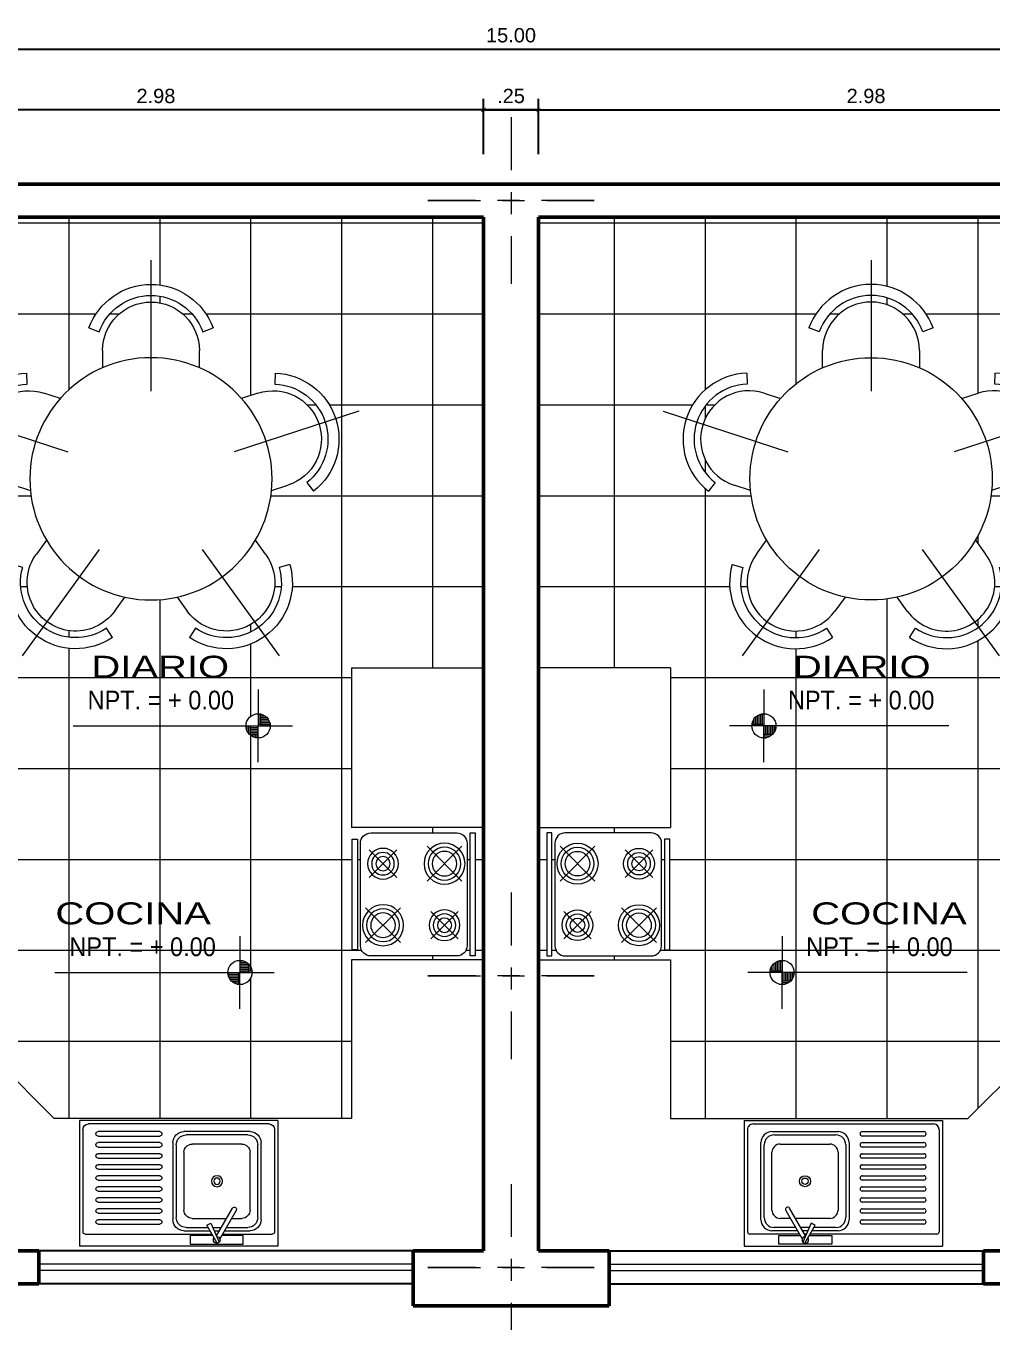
# Model space of a CAD drawing. Header units: millimetres. Extents: x 2033 to 2295, y 1536 to 1691.
# Drawn here: x 2083.56 to 2087.95, y 1559.89 to 1565.78 of the extents above; entities that cross this region are included whole.
import ezdxf

# ---------------------------------------------------------------- set-up
doc = ezdxf.new("R2010")
doc.units = ezdxf.units.MM
doc.linetypes.add('ACAD_ISO02W100', pattern=[15, 12, -3])
doc.linetypes.add('ACAD_ISO10W100', pattern=[18, 12, -3, 0, -3])
doc.layers.get('Defpoints').update_dxf_attribs({"color": 164})
for name, color, linetype, lineweight in [('CARPINTERIA', 21, 'Continuous', 18), ('Muebles', 33, 'Continuous', 9), ('MUEBLES-PUERTAS', 21, 'Continuous', 9), ('muroalto', 12, 'Continuous', 50), ('MUROS BAJOS', 80, 'Continuous', 25), ('PISOS', 252, 'Continuous', 0), ('TEXTOS', 7, 'Continuous', 5), ('Texturas', 8, 'Continuous', 0), ('texturasde piso', 252, 'Continuous', 0), ('UNO', 254, 'Continuous', 9)]:
    doc.layers.add(name, color=color, linetype=linetype, lineweight=lineweight)
doc.styles.add('ARDELG', font='arial.ttf', dxfattribs={"width": 0.9, "height": 0.1})
doc.styles.add('ARIAL', font='arial.ttf', dxfattribs={"width": 1.3, "height": 0.1})
doc.styles.get("Standard").update_dxf_attribs({"font": 'arial.ttf'})
doc.dimstyles.new('Aritek', dxfattribs={"dimtxt": 0.065, "dimasz": 0.02, "dimexe": 0.05, "dimexo": 0.15, "dimgap": 0.03, "dimtad": 2, "dimtih": 1, "dimtoh": 1, "dimzin": 4, "dimdsep": 46, "dimtxsty": 'Standard', "dimblk": 'ARCHTICK', "dimcen": 0.1, "dimclrt": 7, "dimadec": 0, "dimazin": 0, "dimtfac": 1, "dimtmove": 2, "dimatfit": 1, "dimldrblk": 'DOTSMALL', "dimfxl": 0.2, "dimfxlon": 1, "dimarcsym": 0})
pattern_1 = [(0, (-16.3156, -19.66427), (0, 0.41275), []), (90, (-16.3156, -19.66427), (-0.41275, 3e-17), [])]
pattern_2 = [(90, (1898.44635, 1341.346144), (-0.04572, 0.04572), [0.04572, -0.04572]), (90, (1898.45397, 1341.346144), (-0.04572, 0.04572), [0.04572, -0.04572]), (90, (1898.46159, 1341.346144), (-0.04572, 0.04572), [0.04572, -0.04572]), (90, (1898.46921, 1341.346144), (-0.04572, 0.04572), [0.04572, -0.04572]), (90, (1898.47683, 1341.346144), (-0.04572, 0.04572), [0.04572, -0.04572]), (90, (1898.48445, 1341.346144), (-0.04572, 0.04572), [0.04572, -0.04572]), (90, (1898.49207, 1341.346144), (-0.04572, 0.04572), [0.04572, -0.04572]), (360, (1898.44635, 1341.391864), (0.04572, -0.04572), [0.04572, -0.04572]), (360, (1898.44635, 1341.399484), (0.04572, -0.04572), [0.04572, -0.04572]), (360, (1898.44635, 1341.407104), (0.04572, -0.04572), [0.04572, -0.04572]), (360, (1898.44635, 1341.414724), (0.04572, -0.04572), [0.04572, -0.04572]), (360, (1898.44635, 1341.422344), (0.04572, -0.04572), [0.04572, -0.04572]), (360, (1898.44635, 1341.429964), (0.04572, -0.04572), [0.04572, -0.04572]), (360, (1898.44635, 1341.437584), (0.04572, -0.04572), [0.04572, -0.04572])]
pattern_3 = [(90, (1898.36341, 1342.465762), (-0.04572, 0.04572), [0.04572, -0.04572]), (90, (1898.37103, 1342.465762), (-0.04572, 0.04572), [0.04572, -0.04572]), (90, (1898.37865, 1342.465762), (-0.04572, 0.04572), [0.04572, -0.04572]), (90, (1898.38627, 1342.465762), (-0.04572, 0.04572), [0.04572, -0.04572]), (90, (1898.39389, 1342.465762), (-0.04572, 0.04572), [0.04572, -0.04572]), (90, (1898.40151, 1342.465762), (-0.04572, 0.04572), [0.04572, -0.04572]), (90, (1898.40913, 1342.465762), (-0.04572, 0.04572), [0.04572, -0.04572]), (360, (1898.36341, 1342.511482), (0.04572, -0.04572), [0.04572, -0.04572]), (360, (1898.36341, 1342.519102), (0.04572, -0.04572), [0.04572, -0.04572]), (360, (1898.36341, 1342.526722), (0.04572, -0.04572), [0.04572, -0.04572]), (360, (1898.36341, 1342.534342), (0.04572, -0.04572), [0.04572, -0.04572]), (360, (1898.36341, 1342.541962), (0.04572, -0.04572), [0.04572, -0.04572]), (360, (1898.36341, 1342.549582), (0.04572, -0.04572), [0.04572, -0.04572]), (360, (1898.36341, 1342.557202), (0.04572, -0.04572), [0.04572, -0.04572])]

# ---------------------------------------------------------------- blocks, each defined once
blk = doc.blocks.new('Lavaplat')
at = {"layer": 'MUEBLES-PUERTAS', "ltscale": 0.04}
for p, q in [((0.45, 0), (-0.45, 0)), ((-0.45, -0.57), (-0.45, 0)), ((0.45, -0.57), (0.45, 0)), ((0.0239, -0.07), (0.1419, -0.07)), ((0.1606, -0.07), (0.1851, -0.07)), ((0.2081, -0.07), (0.3239, -0.07)), ((-0.0261, -0.47), (-0.0261, -0.12)), ((0.3739, -0.12), (0.3739, -0.47)), ((0.3239, -0.52), (0.0239, -0.52)), ((0.45, -0.57), (-0.45, -0.57))]:
    blk.add_line(p, q, dxfattribs=at)
for centre, start, end in [((0.0239, -0.12), 90, 180), ((0.3239, -0.12), 0, 90), ((0.0239, -0.47), 180, 270), ((0.3239, -0.47), 270, 0)]:
    blk.add_arc(centre, 0.05, start, end, dxfattribs=at)
at = {"layer": 'Texturas'}
for p, q in [((0.1742, -0.0137), (0.1274, -0.0952)), ((0.1452, -0.1043), (0.1837, -0.0186)), ((0.1714, -0.0464), (0.244, -0.1721)), ((0.2613, -0.1621), (0.187, -0.0334)), ((0.1274, -0.0952), (0.1452, -0.1043)), ((0.0239, -0.4263), (0.0239, -0.1638)), ((0.0614, -0.1263), (0.2175, -0.1263)), ((0.2406, -0.1263), (0.2864, -0.1263)), ((0.3239, -0.1638), (0.3239, -0.4263)), ((0.2864, -0.4638), (0.0614, -0.4638))]:
    blk.add_line(p, q, dxfattribs=at)
for points in [[(0.1543, -0.0485), (0.0526, -0.0485), (0.0526, -0.0085), (0.2926, -0.0085), (0.2926, -0.0485), (0.1958, -0.0485)], [(0.1725, -0.0485), (0.1703, -0.0485)]]:
    blk.add_lwpolyline(points, dxfattribs=at)
blk.add_circle((0.1739, -0.295), 0.0143, dxfattribs=at)
for centre, radius, start, end in [((0.1726, -0.0285), 0.015, 269.2246, 216.2304), ((0.0614, -0.1638), 0.0375, 90, 180), ((0.2526, -0.1671), 0.01, 210, 30), ((0.2864, -0.1638), 0.0375, 0, 90), ((0.0614, -0.4263), 0.0375, 180, 270), ((0.2864, -0.4263), 0.0375, 270, 0)]:
    blk.add_arc(centre, radius, start, end, dxfattribs=at)
at = {"layer": 'UNO', "ltscale": 0.04}
for p, q in [((-0.425, -0.055), (0.1508, -0.0545)), ((0.1995, -0.055), (0.425, -0.055)), ((-0.435, -0.53), (-0.435, -0.065)), ((-0.3761, -0.11), (-0.3761, -0.11)), ((-0.3661, -0.1), (-0.0861, -0.1)), ((-0.0761, -0.11), (-0.0761, -0.11)), ((0.0339, -0.085), (0.1333, -0.085)), ((0.1539, -0.085), (0.1937, -0.085)), ((0.2168, -0.085), (0.3139, -0.085)), ((0.435, -0.53), (0.435, -0.065)), ((-0.3761, -0.16), (-0.3761, -0.16)), ((-0.0861, -0.12), (-0.3661, -0.12)), ((-0.3661, -0.15), (-0.0861, -0.15)), ((-0.0861, -0.17), (-0.3661, -0.17)), ((-0.0761, -0.16), (-0.0761, -0.16)), ((-0.0111, -0.46), (-0.0111, -0.13)), ((0.3589, -0.13), (0.3589, -0.46)), ((-0.3761, -0.21), (-0.3761, -0.21)), ((-0.3661, -0.2), (-0.0861, -0.2)), ((-0.0861, -0.22), (-0.3661, -0.22)), ((-0.0761, -0.21), (-0.0761, -0.21)), ((-0.3761, -0.26), (-0.3761, -0.26)), ((-0.3661, -0.25), (-0.0861, -0.25)), ((-0.0861, -0.27), (-0.3661, -0.27)), ((-0.0761, -0.26), (-0.0761, -0.26)), ((-0.3761, -0.31), (-0.3761, -0.31)), ((-0.3661, -0.3), (-0.0861, -0.3)), ((-0.0861, -0.32), (-0.3661, -0.32)), ((-0.3661, -0.35), (-0.0861, -0.35)), ((-0.0761, -0.31), (-0.0761, -0.31)), ((-0.3761, -0.36), (-0.3761, -0.36)), ((-0.3761, -0.41), (-0.3761, -0.41)), ((-0.0861, -0.37), (-0.3661, -0.37)), ((-0.3661, -0.4), (-0.0861, -0.4)), ((-0.0761, -0.36), (-0.0761, -0.36)), ((-0.0761, -0.41), (-0.0761, -0.41)), ((-0.3761, -0.46), (-0.3761, -0.46)), ((-0.0861, -0.42), (-0.3661, -0.42)), ((-0.3661, -0.45), (-0.0861, -0.45)), ((-0.0861, -0.47), (-0.3661, -0.47)), ((-0.0761, -0.46), (-0.0761, -0.46)), ((-0.0761, -0.47), (-0.0761, -0.47)), ((-0.3761, -0.51), (-0.3761, -0.51)), ((-0.3661, -0.5), (-0.0861, -0.5)), ((-0.0861, -0.52), (-0.3661, -0.52)), ((-0.0761, -0.51), (-0.0761, -0.51)), ((0.3139, -0.505), (0.0339, -0.505)), ((0.41, -0.555), (-0.41, -0.555))]:
    blk.add_line(p, q, dxfattribs=at)
at = {"layer": 'UNO', "ltscale": 0.0035}
blk.add_line((0.1669, -0.055), (0.1764, -0.055), dxfattribs=at)
at = {"layer": 'UNO', "ltscale": 0.04}
blk.add_circle((0.1739, -0.295), 0.025, dxfattribs=at)
for centre, radius, start, end in [((-0.425, -0.065), 0.01, 90, 180), ((0.425, -0.065), 0.01, 0, 90), ((-0.3661, -0.11), 0.01, 90, 180), ((-0.3661, -0.11), 0.01, 180, 270), ((-0.0861, -0.11), 0.01, 0, 90), ((-0.0861, -0.11), 0.01, 270, 360), ((0.0339, -0.13), 0.045, 90, 180), ((0.3139, -0.13), 0.045, 0, 90), ((-0.3661, -0.16), 0.01, 90, 180), ((-0.3661, -0.16), 0.01, 180, 270), ((-0.0861, -0.16), 0.01, 0, 90), ((-0.0861, -0.16), 0.01, 270, 360), ((-0.3661, -0.21), 0.01, 90, 180), ((-0.3661, -0.21), 0.01, 180, 270), ((-0.0861, -0.21), 0.01, 0, 90), ((-0.0861, -0.21), 0.01, 270, 0), ((-0.3661, -0.26), 0.01, 90, 180), ((-0.3661, -0.26), 0.01, 180, 270), ((-0.0861, -0.26), 0.01, 360, 90), ((-0.0861, -0.26), 0.01, 270, 0), ((-0.3661, -0.31), 0.01, 90, 180), ((-0.3661, -0.31), 0.01, 180, 270), ((-0.3661, -0.36), 0.01, 90, 180), ((-0.0861, -0.31), 0.01, 0, 90), ((-0.0861, -0.31), 0.01, 270, 0), ((-0.0861, -0.36), 0.01, 0, 90), ((-0.3661, -0.36), 0.01, 180, 270), ((-0.3661, -0.41), 0.01, 90, 180), ((-0.3661, -0.41), 0.01, 180, 270), ((-0.0861, -0.36), 0.01, 270, 360), ((-0.0861, -0.41), 0.01, 0, 90), ((-0.0861, -0.41), 0.01, 270, 0), ((-0.3661, -0.46), 0.01, 90, 180), ((-0.3661, -0.46), 0.01, 180, 270), ((-0.0861, -0.46), 0.01, 0, 90), ((-0.0861, -0.46), 0.01, 270, 360), ((0.0339, -0.46), 0.045, 180, 270), ((0.3139, -0.46), 0.045, 270, 360), ((-0.3661, -0.51), 0.01, 90, 180), ((-0.3661, -0.51), 0.01, 180, 270), ((-0.0861, -0.51), 0.01, 0, 90), ((-0.0861, -0.51), 0.01, 270, 0), ((-0.41, -0.53), 0.025, 180, 270), ((0.41, -0.53), 0.025, 270, 0)]:
    blk.add_arc(centre, radius, start, end, dxfattribs=at)
blk = doc.blocks.new('fgbv')
at = {"layer": 'MUEBLES-PUERTAS', "lineweight": 0}
for p, q in [((1206.0831, 2093.0006), (1206.2411, 2093.1585)), ((1206.0832, 2093.1586), (1206.2411, 2093.0006)), ((1206.3788, 2093.0169), (1206.504, 2093.1419)), ((1206.5039, 2093.0169), (1206.3789, 2093.142)), ((1206.2245, 2092.8628), (1206.0994, 2092.7378)), ((1206.0995, 2092.8629), (1206.2245, 2092.7377)), ((1206.5203, 2092.8791), (1206.3622, 2092.7212)), ((1206.5202, 2092.7211), (1206.3623, 2092.8792))]:
    blk.add_line(p, q, dxfattribs=at)
for points in [[(1206.0455, 2092.6607), (1206.0458, 2093.2193), (1206.0226, 2093.2193), (1206.0223, 2092.6608)], [(1206.5808, 2092.6884), (1206.5811, 2093.1911), (1206.5578, 2093.1911), (1206.5575, 2092.6884)]]:
    blk.add_lwpolyline(points, close=True, dxfattribs=at)
blk.add_lwpolyline([(1206.5436, 2092.707), (1206.5438, 2093.1725, 0.414214), (1206.4973, 2093.219), (1206.1063, 2093.2193, 0.414214), (1206.0598, 2093.1727), (1206.0595, 2092.7073, 0.414214), (1206.106, 2092.6607), (1206.497, 2092.6605, 0.414214)], format="xyb", close=True, dxfattribs=at)
for centre, radius in [((1206.1621, 2093.0796), 0.0931), ((1206.1621, 2093.0796), 0.0745), ((1206.1621, 2093.0796), 0.0559), ((1206.4414, 2093.0794), 0.0698), ((1206.4414, 2093.0794), 0.0512), ((1206.4414, 2093.0794), 0.0326), ((1206.4412, 2092.8002), 0.0931), ((1206.162, 2092.8003), 0.0698), ((1206.162, 2092.8003), 0.0512), ((1206.162, 2092.8003), 0.0326), ((1206.4412, 2092.8002), 0.0745), ((1206.4412, 2092.8002), 0.0559)]:
    blk.add_circle(centre, radius, dxfattribs=at)
blk = doc.blocks.new('A$C01EB6467')
at = {"layer": 'Muebles'}
for p, q in [((0, 0.9929), (0, 0.3974)), ((-0.2349, 0.6679), (-0.2819, 0.685)), ((0.2819, 0.685), (0.2349, 0.6679)), ((-0.22, 0.5041), (-0.22, 0.5824)), ((0.22, 0.5824), (0.22, 0.5041)), ((-0.5643, 0.4798), (-0.5626, 0.4298)), ((0.5626, 0.4298), (0.5643, 0.4798)), ((-0.4859, 0.3892), (-0.4114, 0.365)), ((0.4114, 0.365), (0.4859, 0.3892)), ((-0.9443, 0.3068), (-0.3779, 0.1228)), ((0.9443, 0.3068), (0.3779, 0.1228)), ((-0.7078, -0.017), (-0.7386, -0.0564)), ((-0.5474, -0.0535), (-0.6218, -0.0293)), ((0.6218, -0.0293), (0.5474, -0.0535)), ((0.7386, -0.0564), (0.7078, -0.017)), ((-0.5203, -0.3418), (-0.4743, -0.2785)), ((0.4743, -0.2785), (0.5203, -0.3418)), ((-0.5836, -0.8033), (-0.2336, -0.3215)), ((0.5836, -0.8033), (0.2336, -0.3215)), ((-0.6307, -0.3885), (-0.5826, -0.4022)), ((0.5826, -0.4022), (0.6307, -0.3885)), ((-0.1183, -0.5371), (-0.1643, -0.6005)), ((0.1643, -0.6005), (0.1183, -0.5371)), ((-0.2025, -0.6784), (-0.1745, -0.7199)), ((0.1745, -0.7199), (0.2025, -0.6784))]:
    blk.add_line(p, q, dxfattribs=at)
blk.add_circle((0, 0), 0.55, dxfattribs=at)
for centre, radius, start, end in [((0, 0.5824), 0.3, 20, 160), ((0, 0.5824), 0.25, 20, 160), ((0, 0.5824), 0.22, 0, 180), ((-0.5539, 0.18), 0.3, 92, 232), ((0.5539, 0.18), 0.3, 308, 88), ((-0.5539, 0.18), 0.25, 92, 232), ((0.5539, 0.18), 0.25, 308, 88), ((-0.5539, 0.18), 0.22, 72, 252), ((0.5539, 0.18), 0.22, 288, 108), ((-0.3423, -0.4711), 0.22, 144, 324), ((0.3423, -0.4711), 0.22, 216, 36), ((-0.3423, -0.4711), 0.3, 164, 304), ((-0.3423, -0.4711), 0.25, 164, 304), ((0.3423, -0.4711), 0.3, 236, 16), ((0.3423, -0.4711), 0.25, 236, 16)]:
    blk.add_arc(centre, radius, start, end, dxfattribs=at)
blk = doc.blocks.new('_ArchTick')
at = {"color": 0, "linetype": 'ByBlock', "const_width": 0.15}
blk.add_lwpolyline([(-0.5, -0.5), (0.5, 0.5)], dxfattribs=at)
blk = doc.blocks.new('*D311')
at = {"layer": 'Defpoints', "color": 0, "linetype": 'Continuous', "transparency": 16777216}
for p in [(2085.8883, 1565.3962), (2085.6383, 1564.9191), (2085.8883, 1564.7691)]:
    blk.add_point(p, dxfattribs=at)
at = {"layer": 'UNO', "color": 0, "linetype": 'Continuous', "lineweight": -2, "transparency": 16777216}
for p, q in [((2085.6383, 1565.1962), (2085.6383, 1565.4462)), ((2085.8883, 1565.1962), (2085.8883, 1565.4462)), ((2085.6383, 1565.3962), (2085.8883, 1565.3962))]:
    blk.add_line(p, q, dxfattribs=at)
at = {"layer": 'UNO', "color": 0, "linetype": 'Continuous', "lineweight": -2, "transparency": 16777216, "xscale": 0.02, "yscale": 0.02, "zscale": 0.02, "rotation": 180}
blk.add_blockref('_ArchTick', (2085.6383, 1565.3962), dxfattribs=at)
at = {"layer": 'UNO', "color": 0, "linetype": 'Continuous', "lineweight": -2, "transparency": 16777216, "xscale": 0.02, "yscale": 0.02, "zscale": 0.02}
blk.add_blockref('_ArchTick', (2085.8883, 1565.3962), dxfattribs=at)
at = {"layer": 'UNO', "color": 7, "linetype": 'Continuous', "transparency": 16777216, "insert": (2085.7633, 1565.4594), "char_height": 0.065, "attachment_point": 5}
blk.add_mtext('.25', dxfattribs=at)
blk = doc.blocks.new('_DotSmall')
at = {"color": 0, "linetype": 'ByBlock', "const_width": 0.5}
blk.add_lwpolyline([(-0.0625, 0, 1), (0.0625, 0, 1)], format="xyb", close=True, dxfattribs=at)
blk = doc.blocks.new('*D312')
at = {"layer": 'Defpoints', "color": 0, "linetype": 'Continuous', "transparency": 16777216}
for p in [(2088.8633, 1565.3962), (2085.8883, 1564.7691), (2088.8633, 1564.7691)]:
    blk.add_point(p, dxfattribs=at)
at = {"layer": 'UNO', "color": 0, "linetype": 'Continuous', "lineweight": -2, "transparency": 16777216}
for p, q in [((2085.8883, 1565.1962), (2085.8883, 1565.4462)), ((2088.8633, 1565.1962), (2088.8633, 1565.4462)), ((2085.8883, 1565.3962), (2088.8633, 1565.3962))]:
    blk.add_line(p, q, dxfattribs=at)
at = {"layer": 'UNO', "color": 0, "linetype": 'Continuous', "lineweight": -2, "transparency": 16777216, "xscale": 0.02, "yscale": 0.02, "zscale": 0.02, "rotation": 180}
blk.add_blockref('_ArchTick', (2085.8883, 1565.3962), dxfattribs=at)
at = {"layer": 'UNO', "color": 0, "linetype": 'Continuous', "lineweight": -2, "transparency": 16777216, "xscale": 0.02, "yscale": 0.02, "zscale": 0.02}
blk.add_blockref('_ArchTick', (2088.8633, 1565.3962), dxfattribs=at)
at = {"layer": 'UNO', "color": 7, "linetype": 'Continuous', "transparency": 16777216, "insert": (2087.3758, 1565.4594), "char_height": 0.065, "attachment_point": 5}
blk.add_mtext('2.98', dxfattribs=at)
blk = doc.blocks.new('*D324')
at = {"layer": 'Defpoints', "color": 0, "linetype": 'Continuous', "transparency": 16777216}
for p in [(2085.6383, 1565.3962), (2085.8883, 1564.9191), (2085.6383, 1564.7691)]:
    blk.add_point(p, dxfattribs=at)
at = {"layer": 'UNO', "color": 0, "linetype": 'Continuous', "lineweight": -2, "transparency": 16777216}
for p, q in [((2085.6383, 1565.1962), (2085.6383, 1565.4462)), ((2085.8883, 1565.1962), (2085.8883, 1565.4462)), ((2085.8883, 1565.3962), (2085.6383, 1565.3962))]:
    blk.add_line(p, q, dxfattribs=at)
at = {"layer": 'UNO', "color": 0, "linetype": 'Continuous', "lineweight": -2, "transparency": 16777216, "xscale": 0.02, "yscale": 0.02, "zscale": 0.02}
for p, rotation in [((2085.6383, 1565.3962), 180.0000000000127), ((2085.8883, 1565.3962), 1.270983318590879e-11)]:
    blk.add_blockref('_ArchTick', p, dxfattribs=dict(at, rotation=rotation))
at = {"layer": 'UNO', "color": 7, "linetype": 'Continuous', "transparency": 16777216, "insert": (2085.7633, 1565.4594), "char_height": 0.065, "attachment_point": 5}
blk.add_mtext('.25', dxfattribs=at)
blk = doc.blocks.new('*D325')
at = {"layer": 'Defpoints', "color": 0, "linetype": 'Continuous', "transparency": 16777216}
for p in [(2082.6633, 1565.3962), (2082.6633, 1564.7691), (2085.6383, 1564.7691)]:
    blk.add_point(p, dxfattribs=at)
at = {"layer": 'UNO', "color": 0, "linetype": 'Continuous', "lineweight": -2, "transparency": 16777216}
for p, q in [((2082.6633, 1565.1962), (2082.6633, 1565.4462)), ((2085.6383, 1565.1962), (2085.6383, 1565.4462)), ((2085.6383, 1565.3962), (2082.6633, 1565.3962))]:
    blk.add_line(p, q, dxfattribs=at)
at = {"layer": 'UNO', "color": 0, "linetype": 'Continuous', "lineweight": -2, "transparency": 16777216, "xscale": 0.02, "yscale": 0.02, "zscale": 0.02}
for p, rotation in [((2082.6633, 1565.3962), 180.0000000000127), ((2085.6383, 1565.3962), 1.270983318590879e-11)]:
    blk.add_blockref('_ArchTick', p, dxfattribs=dict(at, rotation=rotation))
at = {"layer": 'UNO', "color": 7, "linetype": 'Continuous', "transparency": 16777216, "insert": (2084.1508, 1565.4594), "char_height": 0.065, "attachment_point": 5}
blk.add_mtext('2.98', dxfattribs=at)
blk = doc.blocks.new('*D341')
at = {"layer": 'Defpoints', "color": 0, "linetype": 'Continuous', "transparency": 16777216}
for p in [(2093.2633, 1565.6719), (2078.2633, 1565.06), (2093.2633, 1565.06)]:
    blk.add_point(p, dxfattribs=at)
at = {"layer": 'UNO', "color": 0, "linetype": 'Continuous', "lineweight": -2, "transparency": 16777216}
for p, q in [((2078.2633, 1565.4719), (2078.2633, 1565.7219)), ((2078.2633, 1565.6719), (2093.2633, 1565.6719)), ((2093.2633, 1565.4719), (2093.2633, 1565.7219))]:
    blk.add_line(p, q, dxfattribs=at)
at = {"layer": 'UNO', "color": 0, "linetype": 'Continuous', "lineweight": -2, "transparency": 16777216, "xscale": 0.02, "yscale": 0.02, "zscale": 0.02, "rotation": 180}
blk.add_blockref('_ArchTick', (2078.2633, 1565.6719), dxfattribs=at)
at = {"layer": 'UNO', "color": 0, "linetype": 'Continuous', "lineweight": -2, "transparency": 16777216, "xscale": 0.02, "yscale": 0.02, "zscale": 0.02}
blk.add_blockref('_ArchTick', (2093.2633, 1565.6719), dxfattribs=at)
at = {"layer": 'UNO', "color": 7, "linetype": 'Continuous', "transparency": 16777216, "insert": (2085.7633, 1565.7351), "char_height": 0.065, "attachment_point": 5}
blk.add_mtext('15.00', dxfattribs=at)

msp = doc.modelspace()

# ---------------------------------------------------------------- hatches: boundary and pattern name
at = {"layer": 'PISOS', "linetype": 'Continuous'}
h = msp.add_hatch(dxfattribs=at)
h.set_pattern_fill('NET', color=256, scale=0.13)
h.set_pattern_definition(pattern_1)
h.paths.add_polyline_path([(2085.0383, 1562.8635), (2085.6383, 1562.8635), (2085.6383, 1564.91), (2082.6633, 1564.91), (2082.6633, 1563.0039), (2082.7133, 1563.0039), (2082.7133, 1562.9839), (2082.7333, 1562.9839), (2082.7333, 1563.0289, -0.414214), (2082.7583, 1563.0539), (2083.2333, 1563.0539), (2083.2333, 1563.0339), (2083.2533, 1563.0339), (2083.2533, 1563.0539), (2083.2783, 1563.0539, -0.414214), (2083.3033, 1563.0289), (2083.3033, 1562.4789, -0.414214), (2083.2783, 1562.4539), (2083.2533, 1562.4539), (2083.2533, 1562.4739), (2083.2333, 1562.4739), (2083.2333, 1562.4539), (2082.7583, 1562.4539, -0.414214), (2082.7333, 1562.4789), (2082.7333, 1562.5239), (2082.7133, 1562.5239), (2082.7133, 1562.5039), (2082.6633, 1562.5039), (2082.6633, 1562.3895), (2082.6253, 1562.3895), (2082.6254, 1562.3599), (2082.6007, 1562.3599), (2082.576, 1562.3598), (2083.1312, 1561.7974, -0.196634), (2082.5948, 1561.5767), (2082.6023, 1561.5697), (2082.627, 1561.5697), (2082.6271, 1561.54), (2082.6633, 1561.54), (2082.6633, 1561.3024), (2083.2034, 1561.3024), (2083.6887, 1560.817), (2085.0383, 1560.817), (2085.0383, 1561.5385), (2085.6383, 1561.5385), (2085.6383, 1562.1385), (2085.0383, 1562.1385)])
h.paths.add_polyline_path([(2084.56, 1562.6003, -1), (2084.67, 1562.6003, -1)], flags=16)
h.paths.add_polyline_path([(2084.5871, 1561.4807, -1), (2084.4771, 1561.4807, -1)], flags=16)
h.paths.add_polyline_path([(2084.3027, 1563.0018), (2084.3307, 1563.0433, 0.315299), (2084.6174, 1563.0483), (2084.5998, 1563.0725, -0.414214), (2084.2925, 1563.1212), (2084.2465, 1563.1845, -0.108827), (2084.0099, 1563.1845), (2083.9639, 1563.1212, -0.414214), (2083.6566, 1563.0725), (2083.6389, 1563.0483, 0.315299), (2083.9257, 1563.0433), (2083.9536, 1563.0018, -0.700208), (2083.4975, 1563.3332), (2083.5456, 1563.3194, 0.315299), (2083.6389, 1563.0483), (2083.6566, 1563.0725, -0.414214), (2083.6079, 1563.3798), (2083.6539, 1563.4432, -0.108827), (2083.5808, 1563.6682), (2083.5063, 1563.6924, -0.414214), (2083.3651, 1563.9696), (2083.3366, 1563.9789, 0.315299), (2083.4204, 1563.7046), (2083.3896, 1563.6652, -0.700208), (2083.5638, 1564.2014), (2083.5656, 1564.1515, 0.315299), (2083.3366, 1563.9789), (2083.3651, 1563.9696, -0.414214), (2083.6423, 1564.1109), (2083.7168, 1564.0867, -0.108827), (2083.9082, 1564.2258), (2083.9082, 1564.304, -0.414214), (2084.1282, 1564.524), (2084.1282, 1564.554, 0.315299), (2083.8933, 1564.3895), (2083.8463, 1564.4066, -0.700208), (2084.4101, 1564.4066), (2084.3631, 1564.3895, 0.315299), (2084.1282, 1564.554), (2084.1282, 1564.524, -0.414214), (2084.3482, 1564.304), (2084.3482, 1564.2258, -0.108827), (2084.5396, 1564.0867), (2084.6141, 1564.1109, -0.414214), (2084.8913, 1563.9696), (2084.9198, 1563.9789, 0.315299), (2084.6908, 1564.1515), (2084.6925, 1564.2014, -0.700208), (2084.8667, 1563.6652), (2084.836, 1563.7046, 0.315299), (2084.9198, 1563.9789), (2084.8913, 1563.9696, -0.414214), (2084.75, 1563.6924), (2084.6756, 1563.6682, -0.108827), (2084.6025, 1563.4432), (2084.6485, 1563.3798, -0.414214), (2084.5998, 1563.0725), (2084.6174, 1563.0483, 0.315299), (2084.7108, 1563.3194), (2084.7589, 1563.3332, -0.700208)], flags=16)
h.paths.add_polyline_path([(2085.0424, 1562.0861), (2085.0656, 1562.0861), (2085.0659, 1561.5834), (2085.0426, 1561.5834)], flags=16)
h.paths.add_polyline_path([(2085.0796, 1562.0675, -0.414214), (2085.1261, 1562.114), (2085.5171, 1562.1142, -0.414214), (2085.5637, 1562.0677), (2085.5639, 1561.6023, -0.414214), (2085.5174, 1561.5557), (2085.1264, 1561.5555, -0.414214), (2085.0799, 1561.602)], flags=16)
h.paths.add_polyline_path([(2085.2519, 1561.9744, -1), (2085.1122, 1561.9744, -1)], flags=0)
h.paths.add_polyline_path([(2085.2333, 1561.9744, -1), (2085.1309, 1561.9744, -1)], flags=0)
h.paths.add_polyline_path([(2085.2146, 1561.9744, -1), (2085.1495, 1561.9744, -1)], flags=0)
h.paths.add_polyline_path([(2085.2753, 1561.6952, -1), (2085.0891, 1561.6952, -1)], flags=0)
h.paths.add_polyline_path([(2085.2567, 1561.6952, -1), (2085.1077, 1561.6952, -1)], flags=0)
h.paths.add_polyline_path([(2085.2381, 1561.6952, -1), (2085.1264, 1561.6952, -1)], flags=0)
h.paths.add_polyline_path([(2085.5544, 1561.9746, -1), (2085.3682, 1561.9746, -1)], flags=0)
h.paths.add_polyline_path([(2085.5358, 1561.9746, -1), (2085.3869, 1561.9746, -1)], flags=0)
h.paths.add_polyline_path([(2085.5172, 1561.9746, -1), (2085.4055, 1561.9746, -1)], flags=0)
h.paths.add_polyline_path([(2085.5313, 1561.6953, -1), (2085.3917, 1561.6953, -1)], flags=0)
h.paths.add_polyline_path([(2085.5127, 1561.6953, -1), (2085.4103, 1561.6953, -1)], flags=0)
h.paths.add_polyline_path([(2085.4941, 1561.6953, -1), (2085.4289, 1561.6953, -1)], flags=0)
h.paths.add_polyline_path([(2085.5776, 1562.1143), (2085.6009, 1562.1143), (2085.6012, 1561.5557), (2085.5779, 1561.5557)], flags=16)
h.paths.add_polyline_path([(2083.8242, 1562.6279), (2084.5321, 1562.6279), (2084.5321, 1562.803), (2083.8242, 1562.803)], flags=24)
h.paths.add_polyline_path([(2083.8406, 1562.7622), (2084.5163, 1562.7622), (2084.5163, 1562.9683), (2083.8406, 1562.9683)], flags=24)
h.paths.add_polyline_path([(2083.7413, 1561.5083), (2084.4491, 1561.5083), (2084.4491, 1561.6834), (2083.7413, 1561.6834)], flags=24)
h.paths.add_polyline_path([(2083.6686, 1561.6426), (2084.4252, 1561.6426), (2084.4252, 1561.8487), (2083.6686, 1561.8487)], flags=24)
h = msp.add_hatch(dxfattribs=at)
h.set_pattern_fill('NET', color=256, scale=0.13)
h.set_pattern_definition(pattern_1)
h.paths.add_polyline_path([(2086.4883, 1562.1385), (2085.8883, 1562.1385), (2085.8883, 1561.5385), (2086.4883, 1561.5385), (2086.4883, 1560.817), (2087.8379, 1560.817), (2088.3233, 1561.3024), (2088.8633, 1561.3024), (2088.8633, 1561.54), (2088.8995, 1561.54), (2088.8996, 1561.5697), (2088.9364, 1561.5696), (2088.9364, 1561.5767, -0.198166), (2088.3955, 1561.7974), (2088.9506, 1562.3598), (2088.9259, 1562.3599), (2088.9012, 1562.3599), (2088.9013, 1562.3895), (2088.8633, 1562.3895), (2088.8633, 1562.5039), (2088.8133, 1562.5039), (2088.8133, 1562.5239), (2088.7933, 1562.5239), (2088.7933, 1562.4789, -0.414214), (2088.7683, 1562.4539), (2088.2933, 1562.4539), (2088.2933, 1562.4739), (2088.2733, 1562.4739), (2088.2733, 1562.4539), (2088.2483, 1562.4539, -0.414214), (2088.2233, 1562.4789), (2088.2233, 1563.0289, -0.414214), (2088.2483, 1563.0539), (2088.2733, 1563.0539), (2088.2733, 1563.0339), (2088.2933, 1563.0339), (2088.2933, 1563.0539), (2088.7683, 1563.0539, -0.414214), (2088.7933, 1563.0289), (2088.7933, 1562.9839), (2088.8133, 1562.9839), (2088.8133, 1563.0039), (2088.8633, 1563.0039), (2088.8633, 1564.91), (2085.8883, 1564.91), (2085.8883, 1562.8635), (2086.4883, 1562.8635)])
h.paths.add_polyline_path([(2086.8566, 1562.6003, -1), (2086.9666, 1562.6003, -1)], flags=16)
h.paths.add_polyline_path([(2087.0495, 1561.4807, -1), (2086.9395, 1561.4807, -1)], flags=16)
h.paths.add_polyline_path([(2086.7677, 1563.3332), (2086.8158, 1563.3194, 0.315299), (2086.9092, 1563.0483), (2086.9268, 1563.0725, -0.414214), (2086.8781, 1563.3798), (2086.9242, 1563.4432, -0.108827), (2086.851, 1563.6682), (2086.7766, 1563.6924, -0.414214), (2086.6353, 1563.9696), (2086.6068, 1563.9789, 0.315299), (2086.6907, 1563.7046), (2086.6599, 1563.6652, -0.700208), (2086.8341, 1564.2014), (2086.8358, 1564.1515, 0.315299), (2086.6068, 1563.9789), (2086.6353, 1563.9696, -0.414214), (2086.9125, 1564.1109), (2086.987, 1564.0867, -0.108827), (2087.1784, 1564.2258), (2087.1784, 1564.304, -0.414214), (2087.3984, 1564.524), (2087.3984, 1564.554, 0.315299), (2087.1635, 1564.3895), (2087.1165, 1564.4066, -0.700208), (2087.6803, 1564.4066), (2087.6334, 1564.3895, 0.315299), (2087.3984, 1564.554), (2087.3984, 1564.524, -0.414214), (2087.6184, 1564.304), (2087.6184, 1564.2258, -0.108827), (2087.8099, 1564.0867), (2087.8843, 1564.1109, -0.414214), (2088.1615, 1563.9696), (2088.1901, 1563.9789, 0.315299), (2087.961, 1564.1515), (2087.9628, 1564.2014, -0.700208), (2088.137, 1563.6652), (2088.1062, 1563.7046, 0.315299), (2088.1901, 1563.9789), (2088.1615, 1563.9696, -0.414214), (2088.0203, 1563.6924), (2087.9458, 1563.6682, -0.108827), (2087.8727, 1563.4432), (2087.9187, 1563.3798, -0.414214), (2087.8701, 1563.0725), (2087.8877, 1563.0483, 0.315299), (2087.9811, 1563.3194), (2088.0291, 1563.3332, -0.700208), (2087.573, 1563.0018), (2087.6009, 1563.0433, 0.315299), (2087.8877, 1563.0483), (2087.8701, 1563.0725, -0.414214), (2087.5628, 1563.1212), (2087.5167, 1563.1845, -0.108827), (2087.2801, 1563.1845), (2087.2341, 1563.1212, -0.414214), (2086.9268, 1563.0725), (2086.9092, 1563.0483, 0.315299), (2087.1959, 1563.0433), (2087.2239, 1563.0018, -0.700208)], flags=16)
h.paths.add_polyline_path([(2086.4842, 1562.0861), (2086.484, 1561.5834), (2086.4607, 1561.5834), (2086.461, 1562.0861)], flags=16)
h.paths.add_polyline_path([(2086.447, 1562.0675), (2086.4467, 1561.602, -0.414214), (2086.4002, 1561.5555), (2086.0092, 1561.5557, -0.414214), (2085.9627, 1561.6023), (2085.9629, 1562.0677, -0.414214), (2086.0095, 1562.1142), (2086.4005, 1562.114, -0.414214)], flags=16)
h.paths.add_polyline_path([(2086.4144, 1561.9744, -1), (2086.2747, 1561.9744, -1)], flags=0)
h.paths.add_polyline_path([(2086.3958, 1561.9744, -1), (2086.2934, 1561.9744, -1)], flags=0)
h.paths.add_polyline_path([(2086.3771, 1561.9744, -1), (2086.312, 1561.9744, -1)], flags=0)
h.paths.add_polyline_path([(2086.4375, 1561.6952, -1), (2086.2513, 1561.6952, -1)], flags=0)
h.paths.add_polyline_path([(2086.4189, 1561.6952, -1), (2086.2699, 1561.6952, -1)], flags=0)
h.paths.add_polyline_path([(2086.4003, 1561.6952, -1), (2086.2885, 1561.6952, -1)], flags=0)
h.paths.add_polyline_path([(2086.1584, 1561.9746, -1), (2085.9722, 1561.9746, -1)], flags=0)
h.paths.add_polyline_path([(2086.1398, 1561.9746, -1), (2085.9908, 1561.9746, -1)], flags=0)
h.paths.add_polyline_path([(2086.1211, 1561.9746, -1), (2086.0094, 1561.9746, -1)], flags=0)
h.paths.add_polyline_path([(2086.1349, 1561.6953, -1), (2085.9953, 1561.6953, -1)], flags=0)
h.paths.add_polyline_path([(2086.1163, 1561.6953, -1), (2086.0139, 1561.6953, -1)], flags=0)
h.paths.add_polyline_path([(2086.0977, 1561.6953, -1), (2086.0325, 1561.6953, -1)], flags=0)
h.paths.add_polyline_path([(2085.949, 1562.1143), (2085.9487, 1561.5557), (2085.9254, 1561.5557), (2085.9257, 1562.1143)], flags=16)
h.paths.add_polyline_path([(2086.9915, 1562.6279), (2087.6994, 1562.6279), (2087.6994, 1562.803), (2086.9915, 1562.803)], flags=24)
h.paths.add_polyline_path([(2087.0045, 1562.7622), (2087.6801, 1562.7622), (2087.6801, 1562.9683), (2087.0045, 1562.9683)], flags=24)
h.paths.add_polyline_path([(2087.0745, 1561.5083), (2087.7823, 1561.5083), (2087.7823, 1561.6834), (2087.0745, 1561.6834)], flags=24)
h.paths.add_polyline_path([(2087.0924, 1561.6426), (2087.849, 1561.6426), (2087.849, 1561.8487), (2087.0924, 1561.8487)], flags=24)
at = {"layer": 'UNO', "ltscale": 0.005}
h = msp.add_hatch(dxfattribs=at)
h.set_pattern_fill('AR-PARQ1', color=21, scale=0.00015, style=0)
h.set_pattern_definition(pattern_3)
h.paths.add_polyline_path([(2084.615, 1562.6003), (2084.615, 1562.6553, -0.414214), (2084.67, 1562.6003)])
h.paths.add_polyline_path([(2084.615, 1562.6003), (2084.615, 1562.5453, -0.414214), (2084.56, 1562.6003)])
h = msp.add_hatch(dxfattribs=at)
h.set_pattern_fill('AR-PARQ1', color=21, scale=0.00015, style=0)
h.set_pattern_definition(pattern_3)
h.paths.add_polyline_path([(2086.9116, 1562.6003), (2086.9116, 1562.6553, 0.414214), (2086.8566, 1562.6003)])
h.paths.add_polyline_path([(2086.9116, 1562.6003), (2086.9116, 1562.5453, 0.414214), (2086.9666, 1562.6003)])
h = msp.add_hatch(dxfattribs=at)
h.set_pattern_fill('AR-PARQ1', color=21, scale=0.00015, style=0)
h.set_pattern_definition(pattern_2)
h.paths.add_polyline_path([(2084.5321, 1561.4807), (2084.5321, 1561.5357, -0.414214), (2084.5871, 1561.4807)])
h.paths.add_polyline_path([(2084.5321, 1561.4807), (2084.5321, 1561.4257, -0.414214), (2084.4771, 1561.4807)])
h = msp.add_hatch(dxfattribs=at)
h.set_pattern_fill('AR-PARQ1', color=21, scale=0.00015, style=0)
h.set_pattern_definition(pattern_2)
h.paths.add_polyline_path([(2086.9945, 1561.4807), (2086.9945, 1561.5357, 0.414214), (2086.9395, 1561.4807)])
h.paths.add_polyline_path([(2086.9945, 1561.4807), (2086.9945, 1561.4257, 0.414214), (2087.0495, 1561.4807)])

# ---------------------------------------------------------------- linework, layer by layer
at = {"layer": 'CARPINTERIA'}
for p, q in [((2085.0383, 1562.8635), (2085.0383, 1562.1385)), ((2086.4883, 1562.8635), (2086.4883, 1562.1385)), ((2085.0383, 1561.5385), (2085.0383, 1560.817)), ((2086.4883, 1561.5385), (2086.4883, 1560.817)), ((2083.6887, 1560.817), (2083.2034, 1561.3024)), ((2087.8379, 1560.817), (2088.3233, 1561.3024)), ((2085.0383, 1560.817), (2083.6887, 1560.817)), ((2086.4883, 1560.817), (2087.8379, 1560.817))]:
    msp.add_line(p, q, dxfattribs=at)
at = {"layer": 'CARPINTERIA', "linetype": 'ACAD_ISO02W100'}
for p, q in [((2085.0383, 1562.8635), (2085.6383, 1562.8635)), ((2086.4883, 1562.8635), (2085.8883, 1562.8635)), ((2085.6383, 1562.1385), (2085.0383, 1562.1385)), ((2085.8883, 1562.1385), (2086.4883, 1562.1385)), ((2085.6383, 1561.5385), (2085.0383, 1561.5385)), ((2085.8883, 1561.5385), (2086.4883, 1561.5385))]:
    msp.add_line(p, q, dxfattribs=at)
at = {"layer": 'muroalto'}
for p, q in [((2085.8883, 1565.06), (2078.2633, 1565.06)), ((2085.6383, 1565.06), (2093.2633, 1565.06)), ((2085.6383, 1564.91), (2082.6633, 1564.91)), ((2085.6383, 1564.91), (2085.6383, 1560.217)), ((2085.6383, 1564.91), (2085.6383, 1560.217)), ((2085.8883, 1564.91), (2088.8633, 1564.91)), ((2085.8883, 1564.91), (2085.8883, 1560.217)), ((2085.8883, 1564.91), (2085.8883, 1560.217)), ((2083.6183, 1560.217), (2083.4402, 1560.217)), ((2083.6183, 1560.067), (2083.6183, 1560.217)), ((2085.3183, 1559.967), (2085.3183, 1560.217)), ((2085.6383, 1560.217), (2085.3183, 1560.217)), ((2085.8883, 1560.217), (2086.2083, 1560.217)), ((2086.2083, 1559.967), (2086.2083, 1560.217)), ((2087.9083, 1560.067), (2087.9083, 1560.217)), ((2087.9083, 1560.217), (2088.0864, 1560.217)), ((2083.6183, 1560.067), (2083.5023, 1560.067)), ((2087.9083, 1560.067), (2088.0243, 1560.067)), ((2085.8883, 1559.967), (2085.3183, 1559.967)), ((2085.6383, 1559.967), (2086.2083, 1559.967))]:
    msp.add_line(p, q, dxfattribs=at)
at = {"layer": 'MUROS BAJOS'}
for p, q in [((2085.3183, 1560.217), (2083.6183, 1560.217)), ((2086.2083, 1560.217), (2087.9083, 1560.217)), ((2085.3183, 1560.067), (2083.6183, 1560.067)), ((2086.2083, 1560.067), (2087.9083, 1560.067))]:
    msp.add_line(p, q, dxfattribs=at)
at = {"layer": 'texturasde piso'}
for p, q in [((2085.3183, 1560.157), (2083.6183, 1560.157)), ((2086.2083, 1560.157), (2087.9083, 1560.157)), ((2085.3183, 1560.127), (2083.6183, 1560.127)), ((2086.2083, 1560.127), (2087.9083, 1560.127))]:
    msp.add_line(p, q, dxfattribs=at)
at = {"layer": 'UNO', "linetype": 'ACAD_ISO10W100', "ltscale": 0.02}
for p, q in [((2085.7633, 1565.3633), (2085.7633, 1564.6067)), ((2085.7633, 1565.3633), (2085.7633, 1564.6067)), ((2085.385, 1564.985), (2086.1416, 1564.985)), ((2086.1416, 1564.985), (2085.385, 1564.985)), ((2085.7633, 1561.8433), (2085.7633, 1561.0867)), ((2085.7633, 1561.8433), (2085.7633, 1561.0867)), ((2085.385, 1561.465), (2086.1416, 1561.465)), ((2086.1416, 1561.465), (2085.385, 1561.465)), ((2085.7633, 1560.5203), (2085.7633, 1559.7637)), ((2085.7633, 1560.5203), (2085.7633, 1559.7637)), ((2085.385, 1560.142), (2086.1416, 1560.142)), ((2086.1416, 1560.142), (2085.385, 1560.142))]:
    msp.add_line(p, q, dxfattribs=at)
at = {"layer": 'UNO', "ltscale": 0.005}
for p, q in [((2084.615, 1562.7656), (2084.615, 1562.6003)), ((2086.9116, 1562.7656), (2086.9116, 1562.6003)), ((2083.7749, 1562.6003), (2084.7709, 1562.6003)), ((2084.615, 1562.4351), (2084.615, 1562.6003)), ((2087.7517, 1562.6003), (2086.7557, 1562.6003)), ((2086.9116, 1562.4351), (2086.9116, 1562.6003)), ((2084.5321, 1561.646), (2084.5321, 1561.4807)), ((2086.9945, 1561.646), (2086.9945, 1561.4807)), ((2083.6919, 1561.4807), (2084.6879, 1561.4807)), ((2084.5321, 1561.3154), (2084.5321, 1561.4807)), ((2087.8347, 1561.4807), (2086.8387, 1561.4807)), ((2086.9945, 1561.3154), (2086.9945, 1561.4807))]:
    msp.add_line(p, q, dxfattribs=at)
for centre in [(2084.615, 1562.6003), (2086.9116, 1562.6003), (2084.5321, 1561.4807), (2086.9945, 1561.4807)]:
    msp.add_circle(centre, 0.055, dxfattribs=at)

# ---------------------------------------------------------------- block references
at = {"layer": 'Muebles', "xscale": -1, "rotation": 1.270983318590879e-11}
msp.add_blockref('A$C01EB6467', (2084.1282, 1563.7217), dxfattribs=at)
at = {"layer": 'Muebles'}
msp.add_blockref('A$C01EB6467', (2087.3984, 1563.7217), dxfattribs=at)
at = {"layer": 'MUEBLES-PUERTAS', "linetype": 'Continuous', "xscale": -1, "rotation": 1.270983318590879e-11}
msp.add_blockref('fgbv', (3291.6234, -531.105), dxfattribs=at)
at = {"layer": 'MUEBLES-PUERTAS', "linetype": 'Continuous'}
msp.add_blockref('fgbv', (879.9032, -531.105), dxfattribs=at)
at = {"layer": 'MUEBLES-PUERTAS', "ltscale": 0.0035, "xscale": -1, "rotation": 180}
msp.add_blockref('Lavaplat', (2084.2543, 1560.2381), dxfattribs=at)
at = {"layer": 'MUEBLES-PUERTAS', "ltscale": 0.0035, "rotation": 180}
msp.add_blockref('Lavaplat', (2087.2723, 1560.2381), dxfattribs=at)

# ---------------------------------------------------------------- texts
at = {"layer": 'TEXTOS', "ltscale": 0.005}
for s, insert, char_height, width, attachment_point, style in [('DIARIO', (2084.4831, 1562.9186), 0.1, 1.686, 3, 'ARIAL'), ('DIARIO', (2087.0435, 1562.9186), 0.1, 1.686, 1, 'ARIAL'), ('NPT. = + 0.00', (2084.5057, 1562.7597), 0.085, 1, 3, 'ARDELG'), ('NPT. = + 0.00', (2087.0209, 1562.7597), 0.085, 1, 1, 'ARDELG'), ('COCINA', (2084.4002, 1561.799), 0.1, 1.686, 3, 'ARIAL'), ('COCINA', (2087.1265, 1561.799), 0.1, 1.686, 1, 'ARIAL'), ('NPT. = + 0.00', (2084.4228, 1561.64), 0.085, 1, 3, 'ARDELG'), ('NPT. = + 0.00', (2087.1039, 1561.64), 0.085, 1, 1, 'ARDELG')]:
    msp.add_mtext(s, dxfattribs=dict(at, insert=insert, char_height=char_height, width=width, attachment_point=attachment_point, style=style))

# ---------------------------------------------------------------- dimensions: what is measured, and where the dimension line sits
at = {"layer": 'UNO', "linetype": 'Continuous'}
for base, p1, p2, picture, middle in [((2093.2633, 1565.6719), (2078.2633, 1565.06), (2093.2633, 1565.06), '*D341', (2085.7633, 1565.7351)), ((2085.8883, 1565.3962), (2085.6383, 1564.9191), (2085.8883, 1564.7691), '*D311', (2085.7633, 1565.4594)), ((2088.8633068129, 1565.3962489627), (2085.8883068129, 1564.7691293256), (2088.8633068129, 1564.7691293256), '*D312', (2087.3758068129, 1565.4594362069))]:
    dim = msp.add_linear_dim(base=base, p1=p1, p2=p2, dimstyle='Aritek', dxfattribs=at)
    dim.commit()
    dim.dimension.update_dxf_attribs({"geometry": picture, "text_midpoint": middle})
for base, p1, p2, picture, middle in [((2082.6633068129, 1565.3962489627), (2085.6383068129, 1564.7691293256), (2082.6633068129, 1564.7691293256), '*D325', (2084.1508068129, 1565.4594362069)), ((2085.6383, 1565.3962), (2085.8883, 1564.9191), (2085.6383, 1564.7691), '*D324', (2085.7633, 1565.4594))]:
    dim = msp.add_linear_dim(base=base, p1=p1, p2=p2, angle=180, dimstyle='Aritek', dxfattribs=at)
    dim.commit()
    dim.dimension.update_dxf_attribs({"geometry": picture, "text_midpoint": middle})

doc.saveas('drawing.dxf')
